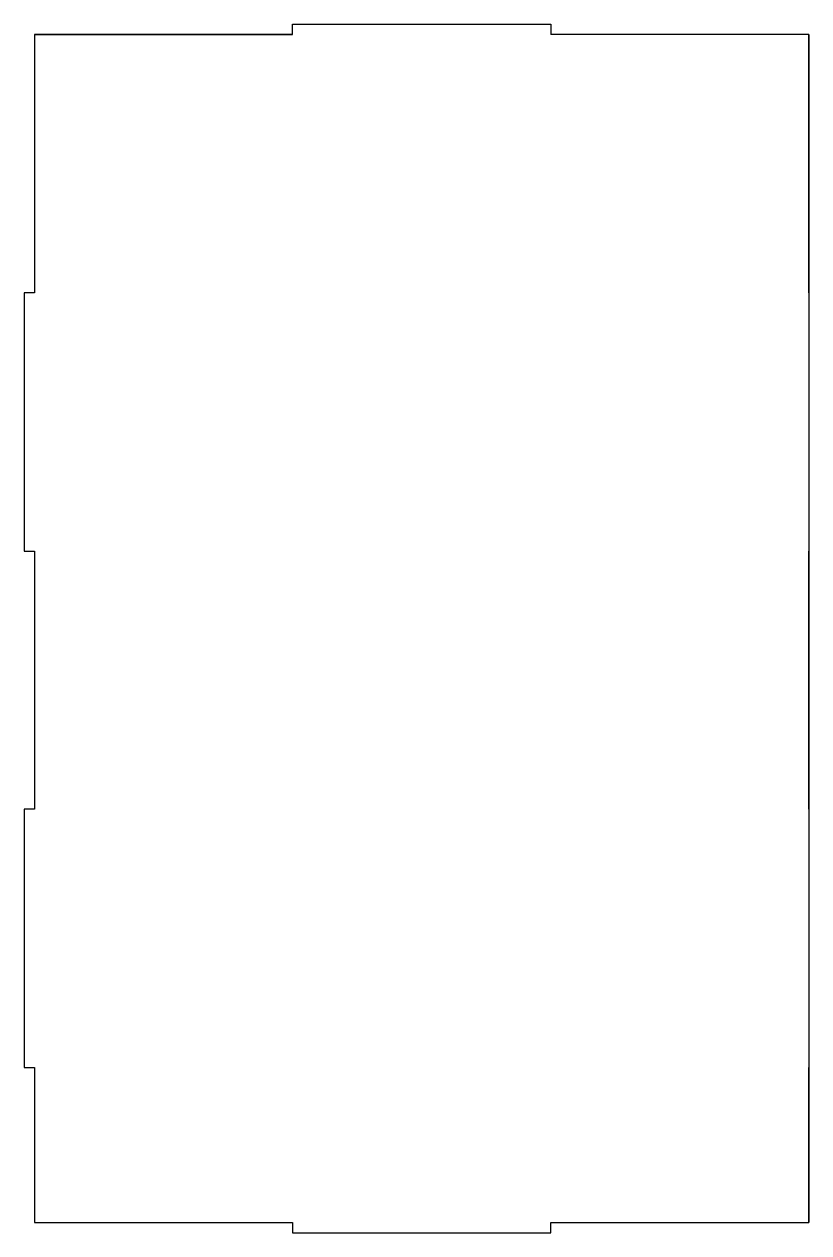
# Model space of a CAD drawing. Header units: millimetres. Extents: x 323 to 627, y 144 to 612.
import ezdxf

# ---------------------------------------------------------------- set-up
doc = ezdxf.new("R2010")
doc.units = ezdxf.units.MM

msp = doc.modelspace()

# ---------------------------------------------------------------- linework, layer by layer
at = {"color": 7, "linetype": 'Continuous', "lineweight": 25}
for p, q in [((427.46, 612.17), (527.46, 612.17)), ((427.46, 608.17), (427.46, 612.17)), ((527.46, 612.17), (527.46, 608.17)), ((327.46, 608.17), (327.46, 508.17)), ((427.46, 608.17), (327.46, 608.17)), ((627.46, 608.17), (527.46, 608.17)), ((627.46, 508.17), (627.46, 608.17)), ((323.46, 508.17), (323.46, 408.17)), ((327.46, 508.17), (323.46, 508.17)), ((323.46, 408.17), (327.46, 408.17)), ((327.46, 408.17), (327.46, 308.17)), ((627.46, 308.17), (627.46, 408.17)), ((323.46, 308.17), (323.46, 208.17)), ((327.46, 308.17), (323.46, 308.17)), ((323.46, 208.17), (327.46, 208.17)), ((327.46, 208.17), (327.46, 148.17)), ((627.46, 148.17), (627.46, 208.17)), ((327.46, 148.17), (427.46, 148.17)), ((427.46, 148.17), (427.46, 144.17)), ((527.46, 148.17), (627.46, 148.17)), ((527.46, 144.17), (527.46, 148.17)), ((427.46, 144.17), (527.46, 144.17))]:
    msp.add_line(p, q, dxfattribs=at)
for p, q in [((327.46, 608.17), (427.46, 608.17)), ((627.46, 608.17), (627.46, 508.17)), ((627.46, 608.17), (627.46, 508.17)), ((627.46, 508.17), (627.46, 208.17)), ((627.46, 408.17), (627.46, 308.17)), ((627.46, 408.17), (627.46, 378.17)), ((627.46, 208.17), (627.46, 148.17))]:
    msp.add_line(p, q)

doc.saveas('drawing.dxf')
